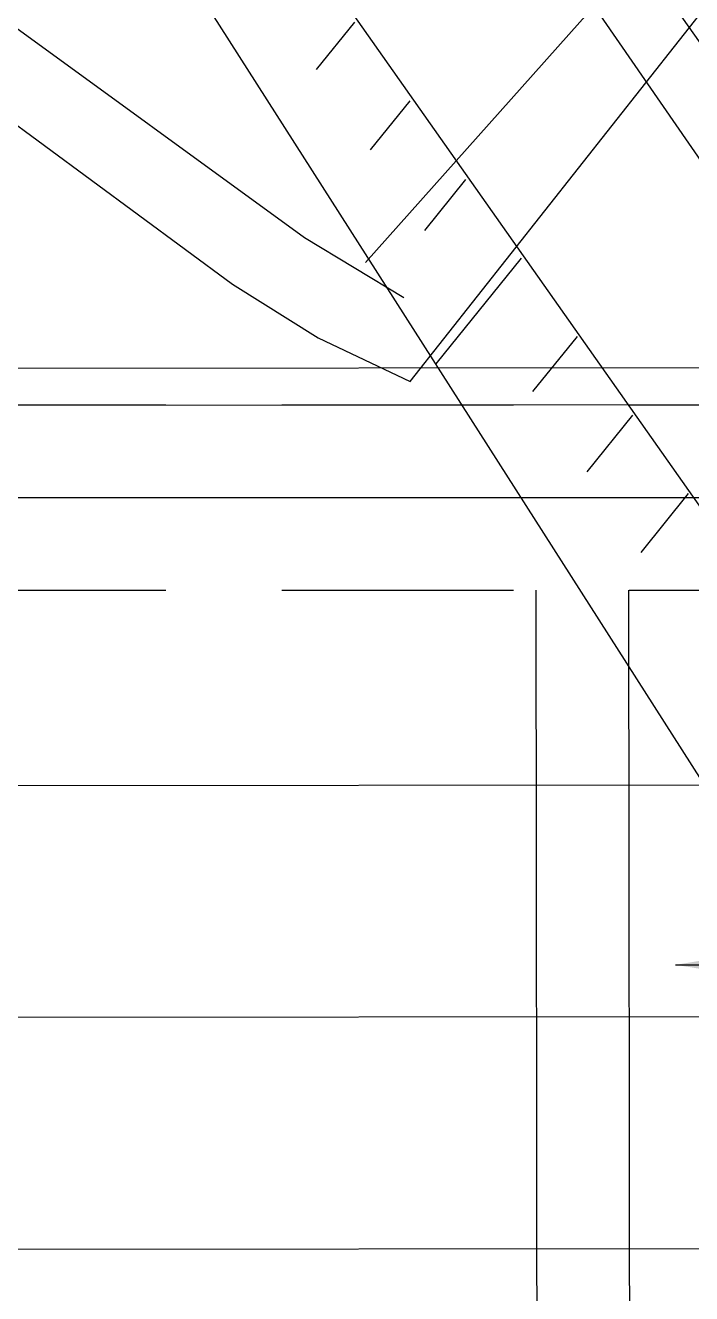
# Model space of a CAD drawing. Header units: millimetres. Extents: x 14950 to 15746, y 1103 to 1809.
# Drawn here: x 15420.81 to 15428, y 1474.38 to 1488.06 of the extents above; entities that cross this region are included whole.
import ezdxf
from ezdxf.xclip import XClip

# ---------------------------------------------------------------- set-up
doc = ezdxf.new("R2010")
doc.units = ezdxf.units.MM
doc.header["$LTSCALE"] = 10
doc.header["$MEASUREMENT"] = 0
doc.header["$XCLIPFRAME"] = 2
doc.linetypes.add('CENTER', pattern=[2, 1.25, -0.25, 0.25, -0.25])
doc.linetypes.add('HIDDEN', pattern=[0.375, 0.25, -0.125])
for name, color, linetype in [('TN-CABL', 4, 'Continuous'), ('TZ-BASE', 253, 'Continuous'), ('TZ-CABL', 4, 'Continuous')]:
    doc.layers.add(name, color=color, linetype=linetype)
doc.styles.get("Standard").update_dxf_attribs({"font": 'GulimChe.ttf'})
doc.linetypes.add('ZIGZAG', pattern='A,0.0001,-0.2,[131,ltypeshp.shx,S=0.2,R=0,X=-0.2,Y=0],-0.4,[131,ltypeshp.shx,S=0.2,R=180,X=0.2,Y=0],-0.2', length=0.8001)
doc.dimstyles.get("Standard").update_dxf_attribs({"dimtxt": 0.18, "dimasz": 0.18, "dimexe": 0.18, "dimexo": 0.0625, "dimgap": 0.09, "dimtad": 0, "dimtih": 1, "dimtoh": 1, "dimdec": 4, "dimzin": 0, "dimdsep": 46, "dimtxsty": 'Standard', "dimcen": 0.09, "dimadec": 0, "dimazin": 0, "dimtfac": 1, "dimtdec": 4, "dimtofl": 0, "dimtmove": 0, "dimatfit": 3, "dimfxl": 0, "dimtolj": 1, "dimtzin": 0, "dimarcsym": 0})

# ---------------------------------------------------------------- blocks, each defined once
blk = doc.blocks.new('JD-DGHCDGH7DFXH')
at = {"layer": 'TZ-BASE'}
for p, q in [((386.489, 8.74, 38), (364.872, 24.463, 38)), ((396.764, 2.352), (383.339, 21.342)), ((387.149, 8.476, 39.134), (396.885, 19.392, 39.134)), ((394.837, 0.052), (381.524, 18.953)), ((393.579, -1.502), (380.825, 18.476)), ((373.675, 17.104, 37), (385.714, 8.241, 37)), ((387.876, 13.753), (399.334, -2.826)), ((387.631, 7.194, 37), (392.422, 13.263, 37)), ((387.028, 11.066), (386.616, 10.558)), ((387.628, 10.219), (387.2, 9.69)), ((388.229, 9.372), (387.784, 8.822)), ((387.561, 8.095, 38), (386.489, 8.74, 38)), ((388.83, 8.524), (387.907, 7.384)), ((385.714, 8.241, 37), (386.639, 7.662, 37)), ((386.639, 7.662, 37), (387.631, 7.194, 37)), ((389.431, 7.677), (388.952, 7.086)), ((363.047, 7.32), (399.899, 7.352)), ((363.047, 6.92), (399.9, 6.952)), ((390.031, 6.83), (389.536, 6.218)), ((390.632, 5.983), (390.12, 5.35)), ((305.297, 2.767), (699.945, 3.115)), ((305.266, -2.233), (699.934, -1.885))]:
    blk.add_line(p, q, dxfattribs=at)
at = {"layer": 'TZ-BASE', "linetype": 'CENTER'}
blk.add_lwpolyline([(0, 0), (98.2, 0.087), (298.8, 0.263), (501.2, 0.442), (700, 0.617)], dxfattribs=at)
blk = doc.blocks.new('JD-DTJ6DGH')
at = {"layer": 'TZ-BASE'}
blk.add_leader([(390.429, 75.902, 38.05), (415.085, 75.902, 38.05)], dimstyle='Standard', override={"dimtxt": 3, "dimasz": 3, "dimexe": 2, "dimexo": 3, "dimgap": 1, "dimtad": 0, "dimtih": 0, "dimcen": 1, "dimaunit": 1, "dimadec": 8, "dimtix": 1, "dimtofl": 1, "dimtmove": 2, "dimtvp": 2}, dxfattribs=at)

msp = doc.modelspace()

# ---------------------------------------------------------------- linework, layer by layer
at = {"layer": 'TN-CABL', "linetype": 'ZIGZAG', "ltscale": 0.5}
msp.add_lwpolyline([(15037.328, 1482.966), (15535.178, 1482.966)], dxfattribs=at)
at = {"layer": 'TZ-CABL', "linetype": 'HIDDEN'}
for points in [[(15037.328, 1483.966), (15535.432, 1483.966)], [(15037.328, 1482.966), (15535.178, 1482.966)], [(15037.328, 1481.966), (15535.432, 1481.966)]]:
    msp.add_lwpolyline(points, dxfattribs=at)
at = {"layer": 'TZ-CABL', "elevation": 38.05}
msp.add_lwpolyline([(15426.321, 1481.966), (15426.329, 1472.966)], dxfattribs=at)
at = {"layer": 'TZ-CABL', "linetype": 'ZIGZAG', "ltscale": 0.5, "elevation": 38.05}
msp.add_lwpolyline([(15427.321, 1481.966), (15427.329, 1472.966)], dxfattribs=at)

# ---------------------------------------------------------------- block references
at = {"layer": 'TZ-BASE'}
ref = msp.add_blockref('JD-DGHCDGH7DFXH', (15037.333, 1477.025), dxfattribs=at)
XClip(ref).set_block_clipping_path([(-0.066111234, 74.999970863), (699.933616811, 75.6206052864), (700.0658361092, -74.3793364424), (0.0661112341, -74.999970863)])
msp.add_blockref('JD-DTJ6DGH', (15037.399, 1402.025), dxfattribs=at)

doc.saveas('drawing.dxf')
